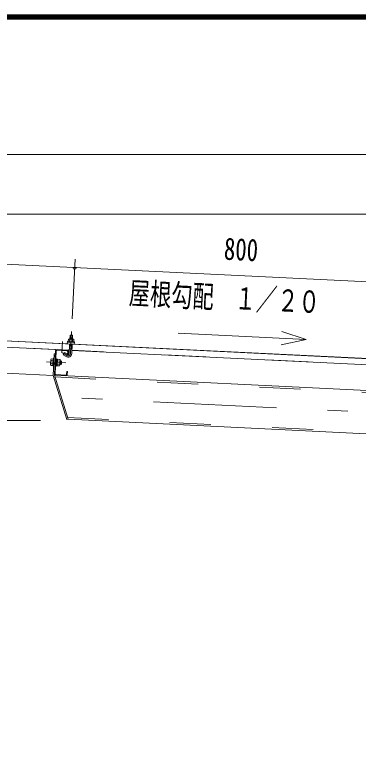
# Model space of a CAD drawing. Units: millimetres, scale not verified. Extents: x -25648 to 25658, y -10130 to 10130.
# Drawn here: x 16588 to 18597, y 5583 to 9970 of the extents above; entities that cross this region are included whole.
import ezdxf
from ezdxf.enums import TextEntityAlignment as Align

# ---------------------------------------------------------------- set-up
doc = ezdxf.new("R2010")
doc.units = ezdxf.units.MM
doc.header["$LTSCALE"] = 60
doc.linetypes.add('USER2', pattern=[10, 4, -6])
doc.linetypes.add('USER3', pattern=[24, 12, -5, 2, -5])
for name, color, linetype, lineweight in [('0-6_2-02BOLD', 7, 'Continuous', 18), ('0-7_2-12HIDDEN', 3, 'USER2', 18), ('0-8_2-22CENTER', 3, 'USER3', 18), ('0-9_2-42THIN', 4, 'Continuous', 18), ('0-A_2-52DIM', 3, 'Continuous', 18), ('0-C_F-F1PAPER', 5, 'Continuous', 18)]:
    doc.layers.add(name, color=color, linetype=linetype, lineweight=lineweight)
doc.styles.add('ＭＳ ゴシック', font='')
doc.styles.get('ＭＳ ゴシック').set_extended_font_data('MS Gothic')

msp = doc.modelspace()

# ---------------------------------------------------------------- linework, layer by layer
at = {"layer": '0-6_2-02BOLD'}
for p, q in [((21085.1, 7838.25), (16057.89, 8084.12)), ((16057.96, 8085.37), (21085.16, 7839.5)), ((16910.13, 8093.84), (16925.11, 8093.11)), ((16200.95, 8040.83), (16905.85, 8006.35)), ((16907.62, 8042.56), (16904.93, 7987.47)), ((16908.38, 8070.61), (16907.75, 8057.82)), ((16919.91, 7986.74), (16922.61, 8041.83)), ((16923.96, 8057.03), (16924.59, 8069.82)), ((16829.55, 8002.08), (16823, 7868.23)), ((16892.67, 8002.99), (16833.74, 8005.88)), ((16900.47, 7998.61), (16899.64, 7981.63)), ((16906.31, 8015.63), (16921.28, 8014.9)), ((16920.84, 8005.62), (18903.46, 7908.65)), ((16798.77, 7945.9), (16810.76, 7945.31)), ((16831.23, 7954.44), (16836.22, 7954.19)), ((16835.73, 7944.09), (16850.22, 7943.38)), ((16850.68, 7952.75), (16836.19, 7953.46)), ((16809.84, 7926.57), (16797.85, 7927.16)), ((16809.26, 7914.72), (16813.26, 7914.52)), ((16829.24, 7913.74), (16825.24, 7913.93)), ((16830.03, 7929.97), (16835.27, 7934.72)), ((16835.51, 7939.71), (16830.28, 7934.96)), ((16849.31, 7924.64), (16834.81, 7925.35)), ((16810.59, 7859.31), (16167.62, 7890.77)), ((16826.81, 7864.05), (16885.74, 7861.17))]:
    msp.add_line(p, q, dxfattribs=at)
for points in [[(16899.64, 8058.22), (16900.27, 8071.01), (16902.5, 8072.16), (16930.59, 8070.78), (16932.7, 8069.42), (16932.08, 8056.63)], [(16924.04, 8071.1), (16925.11, 8093.11), (16923.92, 8094.43), (16911.44, 8095.03), (16910.13, 8093.84), (16909.06, 8071.84)], [(16824.73, 7985.29), (16816.73, 7985.67), (16810.56, 7859.42), (16890.82, 7600.15), (16898.46, 7602.51)], [(18808.24, 7763.13), (16818.62, 7860.44), (16825.55, 8002.27)], [(16894.82, 7982.28), (16878.44, 7992.83), (16870.31, 7980.23), (16886.69, 7969.67)], [(16899.64, 7981.63), (16895.64, 7981.82), (16896.47, 7998.8)], [(16811.21, 7954.68), (16799.22, 7955.27), (16797.34, 7952.34), (16795.8, 7920.88)], [(16809.26, 7914.72), (16811.34, 7957.16), (16815.33, 7956.97)], [(16829.24, 7913.74), (16831.32, 7956.19), (16827.32, 7956.38)], [(16836.22, 7954.19), (16834.31, 7915.24), (16829.32, 7915.49)], [(16834.36, 7915.98), (16848.84, 7915.26), (16850.73, 7918.19), (16852.27, 7949.65), (16850.68, 7952.75)], [(16851.99, 7943.91), (16856.98, 7943.67), (16856, 7923.69), (16851.01, 7923.94)], [(16856.98, 7943.67), (16860.55, 7939.74), (16859.93, 7927.25), (16856, 7923.69)], [(16795.8, 7920.88), (16797.39, 7917.78), (16809.38, 7917.2)], [(16818.62, 7860.43), (16898.55, 7602.23), (20988.71, 7402.18)], [(16889.93, 7864.96), (16890.75, 7881.94), (16894.75, 7881.75), (16893.92, 7864.77)]]:
    msp.add_lwpolyline(points, dxfattribs=at)
msp.add_lwpolyline([(16895.69, 8054.41), (16895.88, 8058.4), (16935.83, 8056.45), (16935.64, 8052.45)], close=True, dxfattribs=at)
for centre, radius, start, end in [((16904.03, 8064.89), 7.19, 52.81573, 112.81573), ((16897.94, 8049.29), 5, 87.1998, 267.1998), ((16915.23, 8044.63), 26.87, 69.61203, 104.78795), ((16928.36, 8063.7), 7.19, 61.58424, 121.58424), ((16932.9, 8047.58), 5, 267.20061, 87.20061), ((16833.55, 8001.88), 8, 87.1973, 177.1973), ((16833.55, 8001.88), 4, 87.1973, 177.1973), ((16898.38, 7987.79), 21.56, 237.2, 357.2), ((16892.48, 7999), 4, 357.2092, 87.20122), ((16892.48, 7999), 8, 357.20143, 87.20122), ((16898.38, 7987.79), 6.57, 237.2, 357.2), ((16822.68, 7935.33), 26.15, 156.17365, 198.22446), ((16804.44, 7950.32), 7.19, 177.19905, 217.92587), ((16825.38, 7935.2), 26.15, 336.17365, 18.22446), ((16845.01, 7948.33), 7.19, 316.47223, 357.19905), ((16803.06, 7922.2), 7.19, 136.47223, 177.19905), ((16843.63, 7920.22), 7.19, 357.19905, 37.92587), ((16827, 7868.04), 8, 177.1973, 267.18845), ((16827, 7868.04), 4, 177.1973, 267.18845), ((16885.93, 7865.16), 8, 267.19952, 357.20207), ((16885.93, 7865.16), 4, 267.19952, 357.2092)]:
    msp.add_arc(centre, radius, start, end, dxfattribs=at)
at = {"layer": '0-7_2-12HIDDEN'}
for p, q in [((16905.91, 8007.6), (16201.01, 8042.08)), ((18903.52, 7909.9), (16920.9, 8006.87)), ((16821.92, 7849.76), (18807.73, 7752.64)), ((16895.24, 7612.9), (20989.23, 7412.67))]:
    msp.add_line(p, q, dxfattribs=at)
at = {"layer": '0-8_2-22CENTER'}
for p, q in [((16912.42, 7987.1), (16918.74, 8116.35)), ((16865.84, 8058.37), (16862.59, 7991.95)), ((16866.07, 7991.88), (16890.76, 7975.97)), ((16885.21, 7932.27), (16771.6, 7937.84)), ((20994.92, 7529.03), (16812.41, 7733.59))]:
    msp.add_line(p, q, dxfattribs=at)
msp.add_arc((16898.38, 7987.79), 14.06, 237.2, 357.2, dxfattribs=at)
at = {"layer": '0-9_2-42THIN'}
for p, q in [((16911.44, 8095.03), (16910.31, 8071.78)), ((16922.79, 8071.16), (16923.93, 8094.42)), ((16907.56, 8015.57), (16908.87, 8042.5)), ((16906.08, 8010.97), (16907.56, 8015.57)), ((16859.36, 7941.05), (16851.87, 7941.42)), ((16851.14, 7926.44), (16858.63, 7926.07))]:
    msp.add_line(p, q, dxfattribs=at)
msp.add_lwpolyline([(16921.36, 8041.89), (16920.04, 8014.96), (16921.06, 8010.23)], dxfattribs=at)
at = {"layer": '0-A_2-52DIM'}
for p, q in [((15958.28, 9152.46), (22120.78, 9152.46)), ((15958.28, 8802.46), (22120.78, 8802.46)), ((20932.28, 8295.51), (15988.19, 8537.3)), ((16922.41, 8191.26), (16939.5, 8540.84)), ((16947.06, 8490.9), (16927.06, 8490.9)), ((18293.1, 8069.68), (17544, 8106.31)), ((14483.28, 7594.93), (16737.65, 7594.93))]:
    msp.add_line(p, q, dxfattribs=at)
msp.add_lwpolyline([(18150.28, 8115.53), (18293.1, 8069.68), (18146.49, 8037.98)], dxfattribs=at)
msp.add_arc((16937.06, 8490.9), 10, 180, 0, dxfattribs=at)
at = {"layer": '0-C_F-F1PAPER'}
for points in [[(25657.78, -10130), (-3042.22, -10130), (-3042.22, 9970), (25657.78, 9970)], [(25655.28, -10127.5), (-3039.72, -10127.5), (-3039.72, 9967.5), (25655.28, 9967.5)], [(25652.78, -10125), (25652.78, 9965), (-3037.22, 9965), (-3037.22, -10125)], [(25650.28, -10122.5), (-3034.72, -10122.5), (-3034.72, 9962.5), (25650.28, 9962.5)], [(25647.78, -10120), (25647.78, 9960), (-3032.22, 9960), (-3032.22, -10120)], [(25645.28, -10117.5), (-3029.72, -10117.5), (-3029.72, 9957.5), (25645.28, 9957.5)], [(25642.78, -10115), (25642.78, 9955), (-3027.22, 9955), (-3027.22, -10115)], [(25640.28, -10112.5), (-3024.72, -10112.5), (-3024.72, 9952.5), (25640.28, 9952.5)], [(25637.78, -10110), (-3022.22, -10110), (-3022.22, 9950), (25637.78, 9950)], [(25635.28, -10107.5), (-3019.72, -10107.5), (-3019.72, 9947.5), (25635.28, 9947.5)], [(25632.78, -10105), (25632.78, 9945), (-3017.22, 9945), (-3017.22, -10105)]]:
    msp.add_lwpolyline(points, close=True, dxfattribs=at)

# ---------------------------------------------------------------- texts
at = {"layer": '0-A_2-52DIM', "color": 7, "style": 'ＭＳ ゴシック'}
for s, width, p in [('800', 0.75, (17807.06, 8498.41)), ('屋根勾配\u3000１／２０', 0.7, (17250.13, 8238.93))]:
    msp.add_text(s, height=130.2, rotation=357.2, dxfattribs=dict(at, width=width)).set_placement(p, align=Align.BOTTOM_LEFT)

doc.saveas('drawing.dxf')
